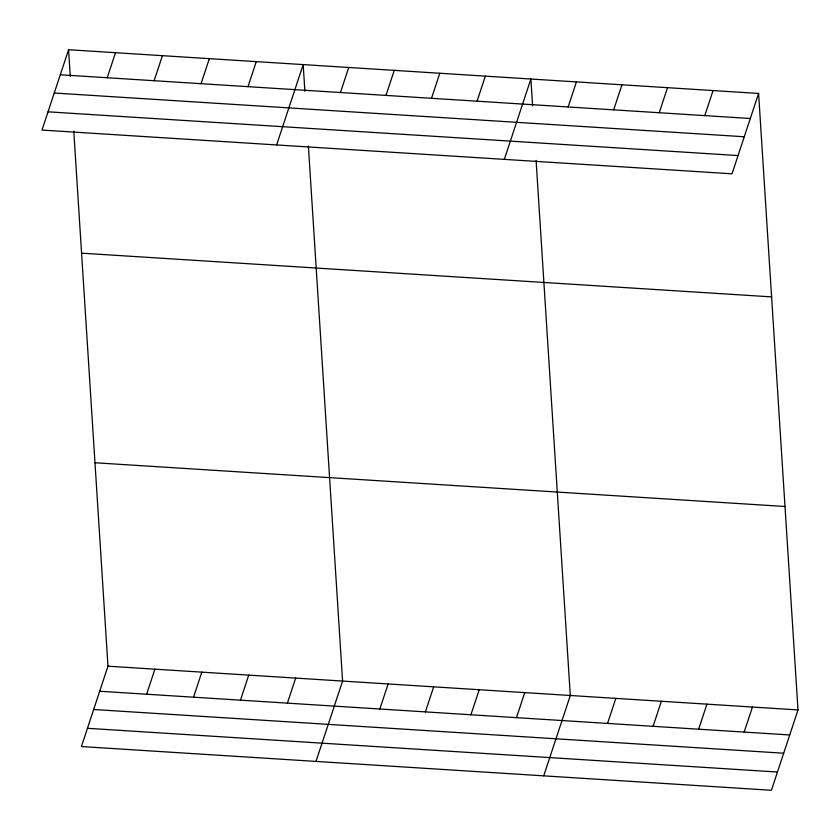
<?xml version="1.0" encoding="UTF-8"?>
<svg xmlns="http://www.w3.org/2000/svg" width="840" height="840" viewBox="0 0 840 840"><rect width="100%" height="100%" fill="white"/><g stroke="black" fill="none" stroke-linecap="round" stroke-linejoin="round"><path stroke-width="1.26" d="M68.576 49.728L42 130.074L732.018 173.806L758.594 93.45L68.576 49.728L70.277 76.43M107.216 77.742L115.5 52.7M154.13 80.724L162.414 55.671M201.054 83.695L209.339 58.643M247.978 86.667L256.263 61.624M276.612 144.942L303.177 64.596L304.889 91.298M73.773 131.103L107.982 666.194L81.407 746.55L771.425 790.272L798 709.926L758.594 93.45M340.442 92.526L348.726 67.483M146.622 694.218L154.896 669.165M385.98 95.414L394.264 70.361M193.536 697.19L201.821 672.147M431.519 98.301L439.803 73.248M240.46 700.161L248.745 675.119M477.068 101.189L485.342 76.136M287.385 703.133L295.669 678.09M504.315 159.38L530.891 79.023L532.591 105.725M316.008 761.418L342.584 681.062L308.385 145.971M568.145 106.953L576.429 81.911M379.848 708.992L388.132 683.949M613.683 109.841L621.968 84.798M425.387 711.879L433.671 686.837M659.232 112.728L667.517 87.675M470.925 714.767L479.209 689.724M704.771 115.615L713.055 90.562M516.464 717.654L524.748 692.611M543.722 775.845L570.297 695.489L536.088 160.398M607.551 723.429L615.836 698.376M653.09 726.317L661.374 701.264M698.639 729.194L706.913 704.151M744.177 732.081L752.462 707.038M60.291 74.77L750.309 118.503M54.254 93.02L744.272 136.752M48.038 111.825L738.056 155.558M81.575 253.166L771.603 296.887M94.973 462.756L785.001 506.489M107.982 666.194L798 709.926M99.698 691.247L789.716 734.969M93.66 709.496L783.678 753.218M87.444 728.301L777.462 772.023"/></g></svg>
